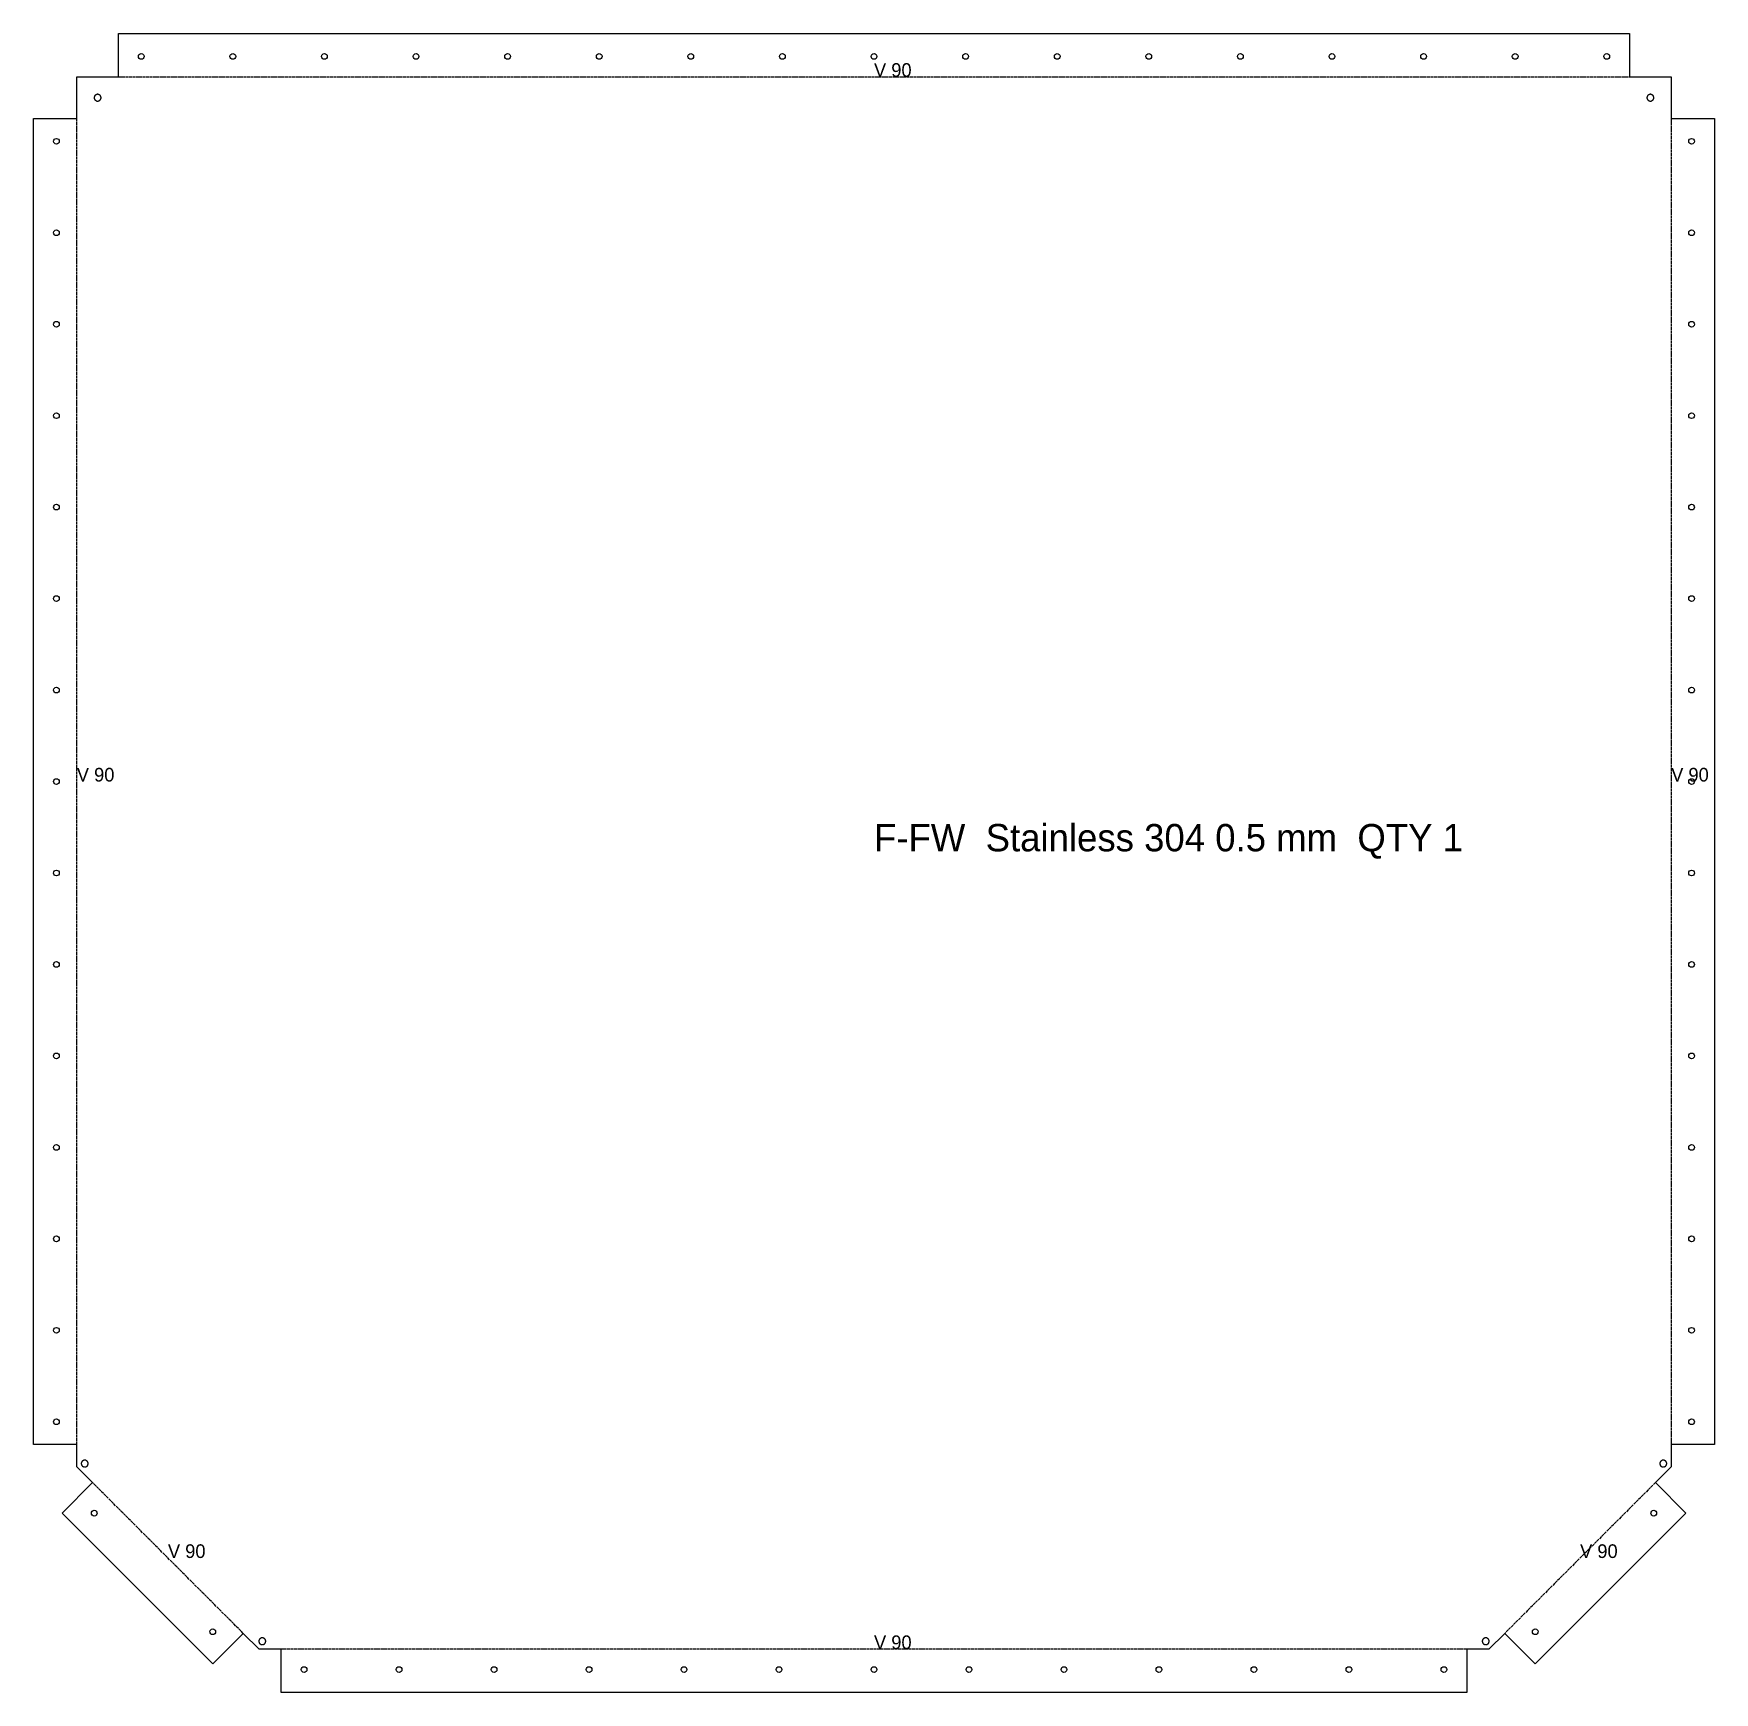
# Model space of a CAD drawing. Header units: millimetres. Extents: x -99 to 639, y -19 to 709.
import ezdxf

# ---------------------------------------------------------------- set-up
doc = ezdxf.new("R2010")
doc.units = ezdxf.units.MM
doc.linetypes.add('DASHED', pattern=[1.524, 1.27, -0.254])
for name, color, linetype in [('CUT', 7, 'CONTINUOUS'), ('ETCH', 8, 'CONTINUOUS'), ('HOLE', 6, 'CONTINUOUS'), ('VALLEY', 1, 'DASHED')]:
    doc.layers.add(name, color=color, linetype=linetype)

msp = doc.modelspace()

# ---------------------------------------------------------------- linework, layer by layer
at = {"layer": 'CUT'}
for points in [[(-86.5, 59.67), (-73.08, 73.08), (-80, 80), (-80, 89.78), (-98.97, 89.78), (-98.97, 671.72), (-80, 671.72), (-80, 690), (-61.72, 690), (-61.72, 708.97), (601.72, 708.97), (601.72, 690), (620, 690), (620, 671.72), (638.97, 671.72), (638.97, 89.78), (620, 89.78), (620, 80), (613.08, 73.08), (626.5, 59.67), (560.33, -6.5), (546.92, 6.92), (540, 0), (530.22, 0), (530.22, -18.97), (9.78, -18.97), (9.78, 0), (0, 0), (-6.92, 6.92), (-20.33, -6.5), (-86.5, 59.67)], [(-69.39, 681.15), (-69.42, 681.29), (-69.47, 681.43), (-69.54, 681.57), (-69.61, 681.69), (-69.7, 681.81), (-69.8, 681.92), (-69.91, 682.02), (-70.03, 682.11), (-70.15, 682.18), (-70.28, 682.24), (-70.42, 682.29), (-70.57, 682.33), (-70.71, 682.35), (-70.86, 682.36), (-71.01, 682.35), (-71.15, 682.33), (-71.29, 682.29), (-71.43, 682.24), (-71.57, 682.18), (-71.69, 682.11), (-71.81, 682.02), (-71.92, 681.92), (-72.02, 681.81), (-72.11, 681.69), (-72.18, 681.57), (-72.24, 681.43), (-72.29, 681.29), (-72.33, 681.15), (-72.35, 681.01), (-72.36, 680.86), (-72.35, 680.71), (-72.33, 680.57), (-72.29, 680.42), (-72.24, 680.28), (-72.18, 680.15), (-72.11, 680.03), (-72.02, 679.91), (-71.92, 679.8), (-71.81, 679.7), (-71.69, 679.61), (-71.57, 679.54), (-71.43, 679.47), (-71.29, 679.42), (-71.15, 679.39), (-71.01, 679.37), (-70.86, 679.36), (-70.71, 679.37), (-70.57, 679.39), (-70.42, 679.42), (-70.28, 679.47), (-70.15, 679.54), (-70.03, 679.61), (-69.91, 679.7), (-69.8, 679.8), (-69.7, 679.91), (-69.61, 680.03), (-69.54, 680.15), (-69.47, 680.28), (-69.42, 680.42), (-69.39, 680.57), (-69.37, 680.71), (-69.36, 680.86), (-69.37, 681.01), (-69.39, 681.15)], [(612.29, 681.29), (612.24, 681.43), (612.18, 681.57), (612.11, 681.69), (612.02, 681.81), (611.92, 681.92), (611.81, 682.02), (611.69, 682.11), (611.57, 682.18), (611.43, 682.24), (611.29, 682.29), (611.15, 682.33), (611.01, 682.35), (610.86, 682.36), (610.71, 682.35), (610.57, 682.33), (610.42, 682.29), (610.28, 682.24), (610.15, 682.18), (610.03, 682.11), (609.91, 682.02), (609.8, 681.92), (609.7, 681.81), (609.61, 681.69), (609.54, 681.57), (609.47, 681.43), (609.42, 681.29), (609.39, 681.15), (609.37, 681.01), (609.36, 680.86), (609.37, 680.71), (609.39, 680.57), (609.42, 680.42), (609.47, 680.28), (609.54, 680.15), (609.61, 680.03), (609.7, 679.91), (609.8, 679.8), (609.91, 679.7), (610.03, 679.61), (610.15, 679.54), (610.28, 679.47), (610.42, 679.42), (610.57, 679.39), (610.71, 679.37), (610.86, 679.36), (611.01, 679.37), (611.15, 679.39), (611.29, 679.42), (611.43, 679.47), (611.57, 679.54), (611.69, 679.61), (611.81, 679.7), (611.92, 679.8), (612.02, 679.91), (612.11, 680.03), (612.18, 680.15), (612.24, 680.28), (612.29, 680.42), (612.33, 680.57), (612.35, 680.71), (612.36, 680.86), (612.35, 681.01), (612.33, 681.15), (612.29, 681.29)], [(-75.05, 81.58), (-75.07, 81.73), (-75.11, 81.87), (-75.15, 82.01), (-75.22, 82.14), (-75.29, 82.27), (-75.38, 82.38), (-75.48, 82.49), (-75.59, 82.59), (-75.71, 82.68), (-75.83, 82.76), (-75.97, 82.82), (-76.11, 82.87), (-76.25, 82.9), (-76.39, 82.93), (-76.54, 82.93), (-76.69, 82.93), (-76.83, 82.9), (-76.98, 82.87), (-77.11, 82.82), (-77.25, 82.76), (-77.37, 82.68), (-77.49, 82.59), (-77.6, 82.49), (-77.7, 82.38), (-77.79, 82.27), (-77.86, 82.14), (-77.93, 82.01), (-77.98, 81.87), (-78.01, 81.73), (-78.03, 81.58), (-78.04, 81.43), (-78.03, 81.29), (-78.01, 81.14), (-77.98, 81), (-77.93, 80.86), (-77.86, 80.73), (-77.79, 80.6), (-77.7, 80.48), (-77.6, 80.37), (-77.49, 80.27), (-77.37, 80.19), (-77.25, 80.11), (-77.11, 80.05), (-76.98, 80), (-76.83, 79.96), (-76.69, 79.94), (-76.54, 79.93), (-76.39, 79.94), (-76.25, 79.96), (-76.11, 80), (-75.97, 80.05), (-75.83, 80.11), (-75.71, 80.19), (-75.59, 80.27), (-75.48, 80.37), (-75.38, 80.48), (-75.29, 80.6), (-75.22, 80.73), (-75.15, 80.86), (-75.11, 81), (-75.07, 81.14), (-75.05, 81.29), (-75.04, 81.43), (-75.05, 81.58)], [(617.93, 82.01), (617.86, 82.14), (617.79, 82.27), (617.7, 82.38), (617.6, 82.49), (617.49, 82.59), (617.37, 82.68), (617.25, 82.76), (617.11, 82.82), (616.98, 82.87), (616.83, 82.9), (616.69, 82.93), (616.54, 82.93), (616.39, 82.93), (616.25, 82.9), (616.11, 82.87), (615.97, 82.82), (615.83, 82.76), (615.71, 82.68), (615.59, 82.59), (615.48, 82.49), (615.38, 82.38), (615.29, 82.27), (615.22, 82.14), (615.15, 82.01), (615.11, 81.87), (615.07, 81.73), (615.05, 81.58), (615.04, 81.43), (615.05, 81.29), (615.07, 81.14), (615.11, 81), (615.15, 80.86), (615.22, 80.73), (615.29, 80.6), (615.38, 80.48), (615.48, 80.37), (615.59, 80.27), (615.71, 80.19), (615.83, 80.11), (615.97, 80.05), (616.11, 80), (616.25, 79.96), (616.39, 79.94), (616.54, 79.93), (616.69, 79.94), (616.83, 79.96), (616.98, 80), (617.11, 80.05), (617.25, 80.11), (617.37, 80.19), (617.49, 80.27), (617.6, 80.37), (617.7, 80.48), (617.79, 80.6), (617.86, 80.73), (617.93, 80.86), (617.98, 81), (618.01, 81.14), (618.03, 81.29), (618.04, 81.43), (618.03, 81.58), (618.01, 81.73), (617.98, 81.87), (617.93, 82.01)], [(2.76, 4.17), (2.68, 4.29), (2.59, 4.41), (2.49, 4.52), (2.38, 4.62), (2.27, 4.71), (2.14, 4.78), (2.01, 4.85), (1.87, 4.89), (1.73, 4.93), (1.58, 4.95), (1.43, 4.96), (1.29, 4.95), (1.14, 4.93), (1, 4.89), (0.86, 4.85), (0.73, 4.78), (0.6, 4.71), (0.48, 4.62), (0.37, 4.52), (0.27, 4.41), (0.19, 4.29), (0.11, 4.17), (0.05, 4.03), (0, 3.89), (-0.04, 3.75), (-0.06, 3.61), (-0.07, 3.46), (-0.06, 3.31), (-0.04, 3.17), (0, 3.02), (0.05, 2.89), (0.11, 2.75), (0.19, 2.63), (0.27, 2.51), (0.37, 2.4), (0.48, 2.3), (0.6, 2.21), (0.73, 2.14), (0.86, 2.07), (1, 2.02), (1.14, 1.99), (1.29, 1.97), (1.43, 1.96), (1.58, 1.97), (1.73, 1.99), (1.87, 2.02), (2.01, 2.07), (2.14, 2.14), (2.27, 2.21), (2.38, 2.3), (2.49, 2.4), (2.59, 2.51), (2.68, 2.63), (2.76, 2.75), (2.82, 2.89), (2.87, 3.02), (2.9, 3.17), (2.93, 3.31), (2.93, 3.46), (2.93, 3.61), (2.9, 3.75), (2.87, 3.89), (2.82, 4.03), (2.76, 4.17)], [(539.81, 4.29), (539.73, 4.41), (539.63, 4.52), (539.52, 4.62), (539.4, 4.71), (539.27, 4.78), (539.14, 4.85), (539, 4.89), (538.86, 4.93), (538.71, 4.95), (538.57, 4.96), (538.42, 4.95), (538.27, 4.93), (538.13, 4.89), (537.99, 4.85), (537.86, 4.78), (537.73, 4.71), (537.62, 4.62), (537.51, 4.52), (537.41, 4.41), (537.32, 4.29), (537.24, 4.17), (537.18, 4.03), (537.13, 3.89), (537.1, 3.75), (537.07, 3.61), (537.07, 3.46), (537.07, 3.31), (537.1, 3.17), (537.13, 3.02), (537.18, 2.89), (537.24, 2.75), (537.32, 2.63), (537.41, 2.51), (537.51, 2.4), (537.62, 2.3), (537.73, 2.21), (537.86, 2.14), (537.99, 2.07), (538.13, 2.02), (538.27, 1.99), (538.42, 1.97), (538.57, 1.96), (538.71, 1.97), (538.86, 1.99), (539, 2.02), (539.14, 2.07), (539.27, 2.14), (539.4, 2.21), (539.52, 2.3), (539.63, 2.4), (539.73, 2.51), (539.81, 2.63), (539.89, 2.75), (539.95, 2.89), (540, 3.02), (540.04, 3.17), (540.06, 3.31), (540.07, 3.46), (540.06, 3.61), (540.04, 3.75), (540, 3.89), (539.95, 4.03), (539.89, 4.17), (539.81, 4.29)]]:
    msp.add_lwpolyline(points, close=True, dxfattribs=at)
at = {"layer": 'HOLE'}
for centre in [(-51.72, 698.97), (-11.5, 698.97), (28.71, 698.97), (68.93, 698.97), (109.14, 698.97), (149.36, 698.97), (189.57, 698.97), (229.79, 698.97), (270, 698.97), (310.21, 698.97), (350.43, 698.97), (390.64, 698.97), (430.86, 698.97), (471.07, 698.97), (511.29, 698.97), (551.5, 698.97), (591.72, 698.97), (-88.97, 661.72), (628.97, 661.72), (-88.97, 621.58), (628.97, 621.58), (-88.97, 581.44), (628.97, 581.44), (-88.97, 541.3), (628.97, 541.3), (-88.97, 501.17), (628.97, 501.17), (-88.97, 461.03), (628.97, 461.03), (-88.97, 420.89), (628.97, 420.89), (-88.97, 380.75), (628.97, 380.75), (-88.97, 340.61), (628.97, 340.61), (-88.97, 300.47), (628.97, 300.47), (-88.97, 260.34), (628.97, 260.34), (-88.97, 220.2), (628.97, 220.2), (-88.97, 180.06), (628.97, 180.06), (-88.97, 139.92), (628.97, 139.92), (-88.97, 99.78), (628.97, 99.78), (-72.35, 59.67), (612.35, 59.67), (-20.33, 7.65), (560.33, 7.65), (19.78, -8.97), (61.49, -8.97), (103.19, -8.97), (144.89, -8.97), (186.59, -8.97), (228.3, -8.97), (270, -8.97), (311.7, -8.97), (353.41, -8.97), (395.11, -8.97), (436.81, -8.97), (478.51, -8.97), (520.22, -8.97)]:
    msp.add_circle(centre, 1.25, dxfattribs=at)
at = {"layer": 'VALLEY'}
for p, q in [((-61.72, 690), (601.72, 690)), ((-80, 89.78), (-80, 671.72)), ((620, 671.72), (620, 89.78)), ((-6.92, 6.92), (-73.08, 73.08)), ((613.08, 73.08), (546.92, 6.92)), ((530.22, 0), (9.78, 0))]:
    msp.add_line(p, q, dxfattribs=at)

# ---------------------------------------------------------------- texts
at = {"layer": 'ETCH'}
for s, height, p in [('V 90', 6, (270, 690)), ('V 90', 6, (-80, 380.75)), ('V 90', 6, (620, 380.75)), ('F-FW  Stainless 304 0.5 mm  QTY 1', 12, (270, 350.12)), ('V 90', 6, (-40, 40)), ('V 90', 6, (580, 40)), ('V 90', 6, (270, 0))]:
    msp.add_text(s, height=height, dxfattribs=at).set_placement(p)

doc.saveas('drawing.dxf')
